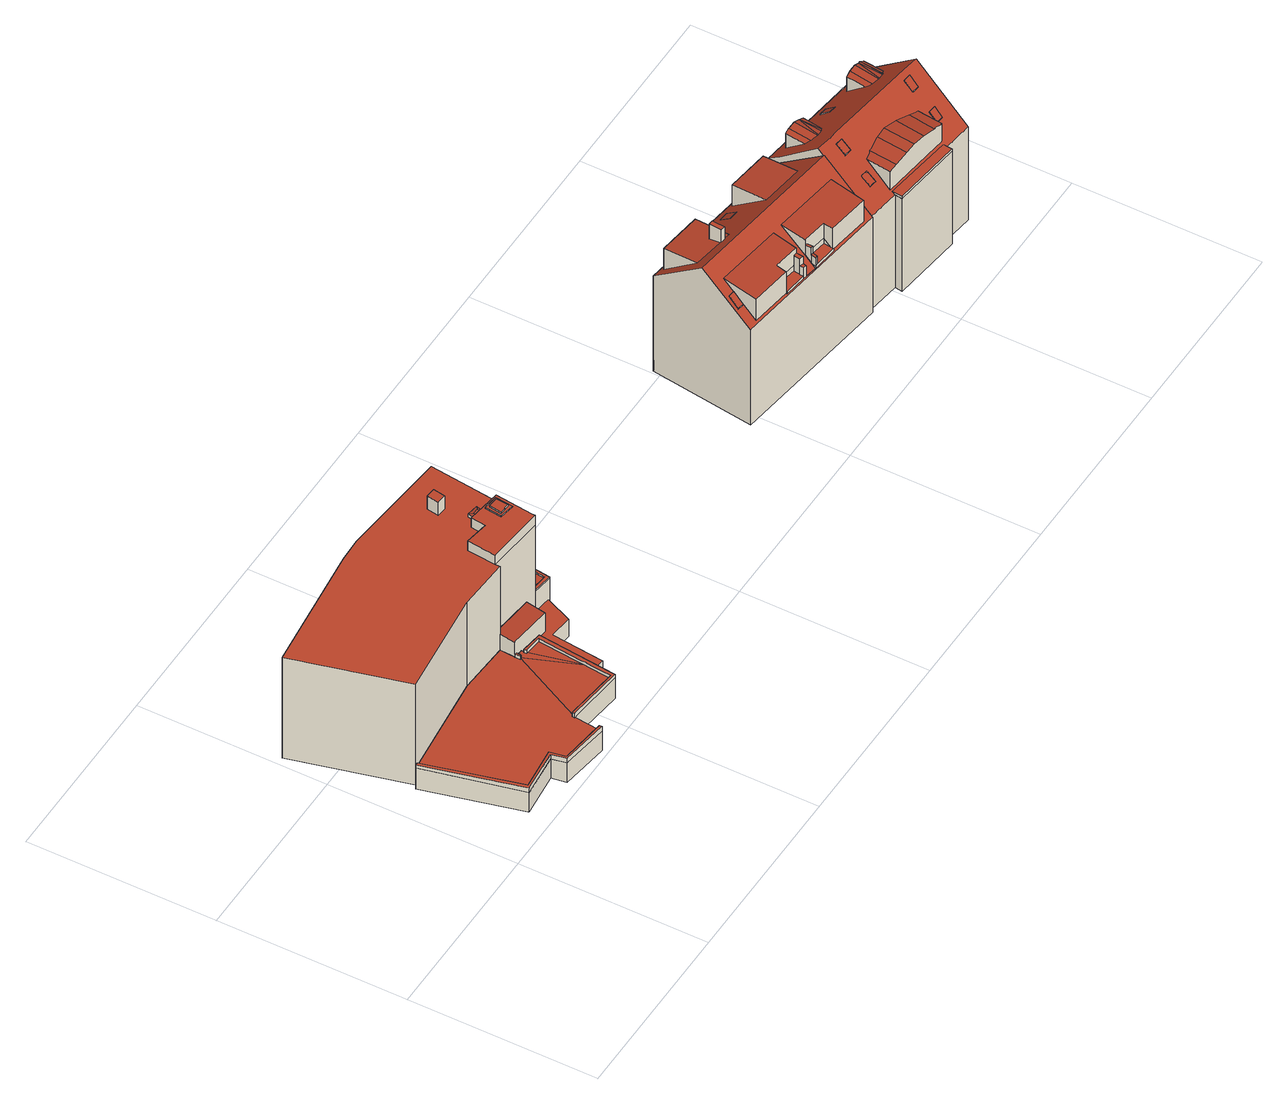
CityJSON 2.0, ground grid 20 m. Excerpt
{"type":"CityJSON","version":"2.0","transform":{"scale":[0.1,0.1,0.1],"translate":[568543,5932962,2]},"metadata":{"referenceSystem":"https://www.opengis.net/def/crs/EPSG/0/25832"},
"CityObjects":{
"building1":{"type":"Building","attributes":{"Grundfläche 2D":"245.428963","Grundhöhe NN":"2.152"},"children":["building1-1","building1-2","building1-3","building1-4","building1-5"],"geometry":[{"type":"Solid","lod":"3","boundaries":[[[[0,1,2,3,4,5,6,7,8,9,10,11,12,13,14,15]],[[16,17,18,19,20,21,22,23,24]],[[25,26,27,28,29]],[[29,30,31,32,33,34,35,27,26,25]],[[33,36,37,38,39,40,41,42,43,44,45,46,47,34]],[[27,35,34,47,46,48]],[[6,5,49,50]],[[8,7,6,50,51]],[[9,8,51,52]],[[1,0,53,54]],[[2,1,54,55]],[[3,2,55,56]],[[4,3,56,57]],[[19,18,17,58,59]],[[20,19,59,60]],[[49,5,22,21,20,60,61]],[[62,24,23,22,5,4,57]],[[16,24,62,63]],[[17,16,63,58]],[[28,15,14,29]],[[29,14,13,30]],[[11,10,33,32,31,30,13,12]],[[36,33,10,9]],[[36,9,52,64,37]],[[39,38,37,64,65]],[[66,41,40,39,65,67]],[[42,41,66,68]],[[43,42,68,69]],[[44,43,69,70]],[[71,46,45,44,70,72]],[[48,46,71,73]],[[0,15,28,27,48,73,53]],[[67,65,64,52,51,50,49,61,60,59,58,63,62,57,56,55,54,53,73,71,72,70,69,68,66]]]],"semantics":{"surfaces":[{"type":"RoofSurface"},{"type":"WallSurface"},{"type":"GroundSurface"}],"values":[[0,0,0,0,0,0,1,1,1,1,1,1,1,1,1,1,1,1,1,1,1,1,1,1,1,1,1,1,1,1,1,1,2]]}}]},
"building1-1":{"type":"BuildingInstallation","parents":["building1"],"geometry":[{"type":"MultiSurface","lod":"3","boundaries":[[[74,75,76,77,78,79,80,81,82]],[[9,10,33,83,77,76,75,8]],[[33,10,11,12,13,84,82,81,80,79,78,77,83,85,32]],[[84,7,74,82]],[[7,8,75,74]]],"semantics":{"surfaces":[{"type":"RoofSurface"},{"type":"WallSurface"}],"values":[0,1,1,1,1]}}]},
"building1-2":{"type":"BuildingInstallation","parents":["building1"],"geometry":[{"type":"MultiSurface","lod":"3","boundaries":[[[86,87,88,89,90,91,92,93,94]],[[17,18,89,88]],[[90,95,96,91]],[[21,22,93,92]],[[18,95,90,89]],[[92,91,96,21]],[[22,23,24,86,94,93]],[[24,16,87,86]],[[16,17,88,87]]],"semantics":{"surfaces":[{"type":"RoofSurface"},{"type":"WallSurface"}],"values":[0,1,1,1,1,1,1,1,1]}}]},
"building1-3":{"type":"BuildingInstallation","parents":["building1"],"geometry":[{"type":"MultiSurface","lod":"3","boundaries":[[[97,98,99,100,101,102,103,104,105,106,107]],[[102,101,45,108]],[[109,110,103,102,108]],[[104,103,110,111]],[[111,38,105,104]],[[38,39,106,105]],[[39,40,41,97,107,106]],[[41,42,98,97]],[[42,43,99,98]],[[43,44,100,99]],[[44,45,101,100]]],"semantics":{"surfaces":[{"type":"RoofSurface"},{"type":"WallSurface"}],"values":[0,1,1,1,1,1,1,1,1,1,1]}}]},
"building1-4":{"type":"BuildingInstallation","parents":["building1"],"geometry":[{"type":"MultiSurface","lod":"3","boundaries":[[[112,85,83,113,114,115]],[[33,116,113,83]],[[116,117,114,113]],[[32,85,112,115,114,117,34,118]]],"semantics":{"surfaces":[{"type":"RoofSurface"},{"type":"WallSurface"}],"values":[0,1,1,1]}}]},
"building1-5":{"type":"BuildingInstallation","parents":["building1"],"geometry":[{"type":"MultiSurface","lod":"3","boundaries":[[[119,120,121,122,123,124,125,126,127,128,129,130,131,132]],[[133,134,122,121]],[[134,135,25,136,124,123,122]],[[137,138,139,129,128,127,126,125,124,136,26,35]],[[139,47,140,130,129]],[[131,130,140,141]],[[141,46,48,119,132,131]],[[48,27,28,120,119]],[[120,28,29,133,121]]],"semantics":{"surfaces":[{"type":"RoofSurface"},{"type":"WallSurface"}],"values":[0,1,1,1,1,1,1,1,1]}}]},
"building2":{"type":"Building","attributes":{"Grundfläche 2D":"316.938329","Grundhöhe NN":"2.715"},"children":["building2-1","building2-2","building2-3","building2-4"],"geometry":[{"type":"MultiSurface","lod":"3","boundaries":[[[142,143,144,145,146,147,148,149],[150,151,152,153,154]],[[155,156,157,158,159,160,161,162,163,164,165,166,167]],[[166,165,142,149]],[[165,164,143,142]],[[164,163,144,143]],[[163,162,145,144]],[[168,146,145,162]],[[168,169,170,166,149,148,147,146]],[[160,159,171,172]],[[161,160,172,173]],[[162,161,173,174]],[[168,162,174,175]],[[176,177,166,170,169,168,175,178]],[[167,166,177,179]],[[155,167,179,180]],[[156,155,180,181]],[[157,156,181,182]],[[158,157,182,183]],[[159,158,183,171]],[[179,177,176,178,175,174,173,172,171,183,182,181,180]]],"semantics":{"surfaces":[{"type":"RoofSurface"},{"type":"WallSurface"},{"type":"GroundSurface"}],"values":[0,0,1,1,1,1,1,1,1,1,1,1,1,1,1,1,1,1,1,2]}}]},
"building2-1":{"type":"BuildingInstallation","parents":["building2"],"geometry":[{"type":"MultiSurface","lod":"3","boundaries":[[[184,185,186,187,188],[189,190,191,192]],[[151,186,185,184,153,152]],[[187,186,151,150]],[[188,187,150,154]],[[184,188,154,153]]],"semantics":{"surfaces":[{"type":"RoofSurface"},{"type":"WallSurface"}],"values":[0,1,1,1,1]}}]},
"building2-2":{"type":"BuildingInstallation","parents":["building2"],"geometry":[{"type":"MultiSurface","lod":"3","boundaries":[[[193,194,195,196]],[[193,196,192,191]],[[196,195,189,192]],[[194,193,191,190]],[[195,194,190,189]]],"semantics":{"surfaces":[{"type":"RoofSurface"},{"type":"WallSurface"}],"values":[0,1,1,1,1]}}]},
"building2-3":{"type":"BuildingInstallation","parents":["building2"],"geometry":[{"type":"MultiSurface","lod":"3","boundaries":[[[197,198,199,200]],[[201,200,199,202]],[[198,203,202,199]],[[204,201,202,203]],[[205,206,207,198,197,200]],[[207,208,203,198]],[[208,209,210,201,204,203]],[[210,205,200,201]]],"semantics":{"surfaces":[{"type":"RoofSurface"},{"type":"WallSurface"}],"values":[0,0,0,0,1,1,1,1]}}]},
"building2-4":{"type":"BuildingInstallation","parents":["building2"],"geometry":[{"type":"MultiSurface","lod":"3","boundaries":[[[211,212,213,214]],[[215,216,214,213]],[[216,217,211,214]],[[212,211,217,218]],[[213,212,218,215]]],"semantics":{"surfaces":[{"type":"RoofSurface"},{"type":"WallSurface"}],"values":[0,1,1,1,1]}}]},
"building3":{"type":"Building","attributes":{"Grundfläche 2D":"202.682772","Grundhöhe NN":"3.111"},"children":["building3-1","building3-2","building3-3","building3-4","building3-5","building3-6","building3-7","building3-8","building3-9"],"geometry":[{"type":"MultiSurface","lod":"3","boundaries":[[[219,220,221,222,223,224,225,226]],[[227,228,229,230],[231,232,233,234],[222,221,226,225,235,236]],[[237,228,227,238],[239,240,241,242,243,244,245,246,247],[248,249,250,251,252,253,254,255,256,257,245]],[[245,257,248]],[[241,240,239,258,259,260,261,262]],[[263,253,252,264,265,266]],[[267,232,231,268]],[[235,225,224]],[[236,223,222]],[[224,223,236,235]],[[242,262,261,269,243]],[[241,262,242]],[[239,247,270,258]],[[271,260,259,258,270,272,273]],[[260,271,274,269,261]],[[250,275,265,264,251]],[[265,275,276,277,266]],[[278,263,266,277,279,280]],[[278,254,253,263]],[[264,252,251]],[[233,232,267]],[[268,231,234]],[[268,234,233,267]],[[230,229,281,282]],[[238,227,230,282,283]],[[237,238,283,284]],[[229,228,237,284,281]],[[284,283,282,281]]],"semantics":{"surfaces":[{"type":"RoofSurface"},{"type":"WallSurface"},{"type":"GroundSurface"}],"values":[0,0,0,0,0,0,0,1,1,1,1,1,1,1,1,1,1,1,1,1,1,1,1,1,1,1,1,2]}}]},
"building3-1":{"type":"BuildingInstallation","parents":["building3"],"geometry":[{"type":"MultiSurface","lod":"3","boundaries":[[[285,286,287,288]],[[289,288,287,290,291]],[[288,289,248,257,285]],[[255,286,285,257,256]]],"semantics":{"surfaces":[{"type":"RoofSurface"},{"type":"WallSurface"}],"values":[0,1,1,1]}}]},
"building3-2":{"type":"BuildingInstallation","parents":["building3"],"geometry":[{"type":"MultiSurface","lod":"3","boundaries":[[[292,293,294,269,274,295,296,297,298,246]],[[247,246,298,297]],[[295,274,271]],[[296,295,271,273]],[[299,246,245]],[[294,293,299,245,244]],[[244,243,269,294]]],"semantics":{"surfaces":[{"type":"RoofSurface"},{"type":"WallSurface"}],"values":[0,1,1,1,1,1,1]}}]},
"building3-3":{"type":"BuildingInstallation","parents":["building3"],"geometry":[{"type":"MultiSurface","lod":"3","boundaries":[[[300,272,270,301]],[[301,270,247,297,298,302]],[[302,303,300,301]],[[300,303,304,296,273,272]]],"semantics":{"surfaces":[{"type":"RoofSurface"},{"type":"WallSurface"}],"values":[0,1,1,1]}}]},
"building3-4":{"type":"BuildingInstallation","parents":["building3"],"geometry":[{"type":"MultiSurface","lod":"3","boundaries":[[[305,306,307,308]],[[309,310,308,307]],[[305,308,310,311]],[[306,305,311,312]],[[312,309,307,306]]],"semantics":{"surfaces":[{"type":"RoofSurface"},{"type":"WallSurface"}],"values":[0,1,1,1,1]}}]},
"building3-5":{"type":"BuildingInstallation","parents":["building3"],"geometry":[{"type":"MultiSurface","lod":"3","boundaries":[[[256,313,314,315,276,275,316,289,291]],[[315,277,276]],[[313,256,255,254]],[[279,277,315,314]],[[250,249,316,275]],[[249,248,289,316]]],"semantics":{"surfaces":[{"type":"RoofSurface"},{"type":"WallSurface"}],"values":[0,1,1,1,1,1]}}]},
"building3-6":{"type":"BuildingInstallation","parents":["building3"],"geometry":[{"type":"MultiSurface","lod":"3","boundaries":[[[317,318,319,320]],[[319,318,321,322]],[[318,317,323,321]],[[317,320,324,323]],[[320,319,322,324]]],"semantics":{"surfaces":[{"type":"RoofSurface"},{"type":"WallSurface"}],"values":[0,1,1,1,1]}}]},
"building3-7":{"type":"BuildingInstallation","parents":["building3"],"geometry":[{"type":"MultiSurface","lod":"3","boundaries":[[[325,278,280,326]],[[314,290,287,326,280,279]],[[287,286,325,326]],[[278,325,286,255,256,313,254]]],"semantics":{"surfaces":[{"type":"RoofSurface"},{"type":"WallSurface"}],"values":[0,1,1,1]}}]},
"building3-8":{"type":"BuildingInstallation","parents":["building3"],"geometry":[{"type":"MultiSurface","lod":"3","boundaries":[[[327,303,302,328]],[[328,302,298,246,299]],[[299,293,327,328]],[[292,304,303,327,293]]],"semantics":{"surfaces":[{"type":"RoofSurface"},{"type":"WallSurface"}],"values":[0,1,1,1]}}]},
"building3-9":{"type":"BuildingInstallation","parents":["building3"],"geometry":[{"type":"MultiSurface","lod":"3","boundaries":[[[329,330,331,332]],[[333,332,331,219,226]],[[333,334,329,332]],[[220,330,329,334,221]],[[331,330,220,219]]],"semantics":{"surfaces":[{"type":"RoofSurface"},{"type":"WallSurface"}],"values":[0,1,1,1,1]}}]},
"building4":{"type":"Building","attributes":{"Grundfläche 2D":"177.972892","Grundhöhe NN":"3.440"},"children":["building4-1","building4-2","building4-3","building4-4","building4-5","building4-6","building4-7","building4-8"],"geometry":[{"type":"Solid","lod":"3","boundaries":[[[[335,336,337,338,339,340,341]],[[342,336,335,343]],[[344,342,343,345,346]],[[347,344,346,348]],[[349,350,351,347,348,352,353]],[[354,351,350,355,356]],[[357,358,359,360]],[[361,362,363,364,357,360,365,366,367,368],[350,349,353,352,348,346,345,343,335,341,340,369,370,371,372,356,355]],[[373,374,362,361,368,367,366,375,376,377]],[[369,340,339]],[[354,356,372]],[[339,338,337,336,342,344,347,351,354,372,371,370,369]],[[358,357,378,379]],[[359,358,379,380]],[[360,359,380,381]],[[365,360,381,382]],[[375,366,365,382,383]],[[376,375,383,384]],[[364,363,362,374,373,377,376,384,385]],[[357,364,385,378]],[[380,379,378,385,384,383,382,381]]]],"semantics":{"surfaces":[{"type":"RoofSurface"},{"type":"WallSurface"},{"type":"GroundSurface"}],"values":[[0,0,0,0,0,0,0,0,0,1,1,1,1,1,1,1,1,1,1,1,2]]}}]},
"building4-1":{"type":"BuildingInstallation","parents":["building4"],"geometry":[{"type":"MultiSurface","lod":"3","boundaries":[[[386,387,388,389,390,391]],[[392,390,389,393,394]],[[395,396,397]],[[392,394,395,397]],[[398,399,400]],[[400,397,396,398]],[[401,400,399,402]],[[386,391,403,404,387]],[[405,401,402]],[[405,406,407,403,391,390,392,397,400,401]]],"semantics":{"surfaces":[{"type":"RoofSurface"},{"type":"WallSurface"}],"values":[0,0,0,0,0,0,0,1,1,1]}}]},
"building4-2":{"type":"BuildingInstallation","parents":["building4"],"geometry":[{"type":"MultiSurface","lod":"3","boundaries":[[[408,409,410,411,412]],[[413,414,409,408,415,416]],[[417,418,419]],[[419,414,413,417]],[[418,420,419]],[[421,419,420,422]],[[411,410,423]],[[421,422,424]],[[414,419,421,424,423,410,409]]],"semantics":{"surfaces":[{"type":"RoofSurface"},{"type":"WallSurface"}],"values":[0,0,0,0,0,0,1,1,1]}}]},
"building4-3":{"type":"BuildingInstallation","parents":["building4"],"geometry":[{"type":"MultiSurface","lod":"3","boundaries":[[[425,426,427,428]],[[428,427,429,430]],[[427,426,431,429]],[[425,428,430,432]],[[426,425,432,431]]],"semantics":{"surfaces":[{"type":"RoofSurface"},{"type":"WallSurface"}],"values":[0,1,1,1,1]}}]},
"building4-4":{"type":"BuildingInstallation","parents":["building4"],"geometry":[{"type":"MultiSurface","lod":"3","boundaries":[[[433,434,435,436,437]],[[438,439,437,436]],[[439,440,434,433,437]],[[440,441,435,434]],[[441,438,436,435]]],"semantics":{"surfaces":[{"type":"RoofSurface"},{"type":"WallSurface"}],"values":[0,1,1,1,1]}}]},
"building4-5":{"type":"BuildingInstallation","parents":["building4"],"geometry":[{"type":"MultiSurface","lod":"3","boundaries":[[[442,443,444,445]],[[445,444,446,447]],[[442,445,447,448]],[[443,442,448,449]],[[444,443,449,446]]],"semantics":{"surfaces":[{"type":"RoofSurface"},{"type":"WallSurface"}],"values":[0,1,1,1,1]}}]},
"building4-6":{"type":"BuildingInstallation","parents":["building4"],"geometry":[{"type":"MultiSurface","lod":"3","boundaries":[[[450,451,452,453]],[[454,455,453,452]],[[452,451,456,454]],[[450,453,455,457]],[[457,456,451,450]]],"semantics":{"surfaces":[{"type":"RoofSurface"},{"type":"WallSurface"}],"values":[0,1,1,1,1]}}]},
"building4-7":{"type":"BuildingInstallation","parents":["building4"],"geometry":[{"type":"MultiSurface","lod":"3","boundaries":[[[458,459,460,461]],[[462,463,461,460]],[[458,461,463,464]],[[464,465,459,458]],[[460,459,465,462]]],"semantics":{"surfaces":[{"type":"RoofSurface"},{"type":"WallSurface"}],"values":[0,1,1,1,1]}}]},
"building4-8":{"type":"BuildingInstallation","parents":["building4"],"geometry":[{"type":"MultiSurface","lod":"3","boundaries":[[[466,467,468,469,470]],[[357,358,468,467]],[[358,359,469,468]],[[359,360,470,469]]],"semantics":{"surfaces":[{"type":"RoofSurface"},{"type":"WallSurface"}],"values":[0,1,1,1]}}]}
},
"vertices":[
[229,53,24],[243,52,24],[249,108,24],[273,105,24],[286,134,24],[266,137,24],[266,136,24],[252,137,24],[204,142,24],[204,137,24],[203,121,24],[205,121,24],[212,120,24],[213,120,24],[213,117,24],[235,114,24],[298,211,49],[278,214,49],[278,210,49],[274,180,49],[271,180,49],[266,140,49],[266,137,49],[286,134,49],[288,134,49],[214,114,29],[226,64,29],[229,53,29],[235,114,29],[213,117,29],[213,120,29],[212,120,29],[205,121,29],[203,121,29],[205,117,29],[226,61,29],[204,137,29],[149,140,29],[39,128,29],[36,128,29],[62,25,27],[62,24,27],[109,29,27],[112,13,27],[163,6,27],[163,9,27],[166,36,27],[167,39,27],[226,29,29],[266,137,2],[266,136,2],[204,142,2],[204,137,2],[229,53,2],[243,52,2],[249,108,2],[273,105,2],[286,134,2],[278,214,2],[274,180,2],[271,180,2],[266,140,2],[288,134,2],[298,211,2],[149,140,2],[36,128,2],[62,24,2],[62,25,2],[109,29,2],[112,13,2],[163,6,2],[166,36,2],[163,9,2],[226,29,2],
[252,137,49],[204,142,49],[204,137,49],[203,121,48],[205,121,48],[212,120,48],[213,120,48],[231,118,48],[249,116,48],[203,121,33],[249,116,24],[205,121,33],
[288,134,51],[298,211,51],[278,214,51],[278,210,51],[295,208,51],[286,138,51],[266,140,51],[266,137,51],[286,134,51],[295,208,49],[286,138,49],
[62,24,33],[109,29,33],[112,13,33],[163,6,33],[163,9,33],[114,15,33],[111,32,33],[65,27,33],[39,128,33],[36,128,33],[62,25,33],[114,15,27],[112,29,27],[111,32,27],[65,27,27],
[205,120,33],[203,115,33],[204,115,33],[205,117,33],[203,115,28],[204,115,29],[205,120,29],
[226,29,33],[235,114,33],[212,117,33],[212,114,33],[213,114,33],[231,112,33],[226,64,33],[226,61,33],[225,53,33],[225,52,33],[223,32,33],[165,39,33],[165,36,33],[166,36,33],[212,117,29],[212,114,29],[213,114,29],[231,112,29],[225,53,29],[225,52,29],[223,32,29],[165,39,27],[165,36,27],
[234,185,149],[232,169,149],[207,173,149],[204,142,149],[266,136,149],[266,137,149],[266,140,149],[271,180,149],[249,162,149],[251,180,149],[254,180,149],[267,178,149],[265,159,149],[283,255,137],[166,266,137],[141,265,137],[5,250,137],[36,128,137],[149,140,137],[204,137,137],[204,142,137],[207,173,137],[232,169,137],[234,185,137],[271,180,137],[274,180,137],[266,136,137],[266,137,137],[266,140,137],[36,128,7],[149,140,7],[204,137,7],[204,142,7],[266,136,7],[266,140,7],[271,180,7],[266,137,7],[274,180,7],[283,255,7],[166,266,7],[141,265,7],[5,250,7],
[267,178,150],[254,180,150],[251,180,150],[249,162,150],[265,159,150],[264,176,150],[263,163,150],[252,164,150],[254,177,150],
[252,164,152],[263,163,152],[264,176,152],[254,177,152],
[243,189,141],[243,185,141],[246,189,142],[244,194,141],[256,192,141],[252,189,142],[255,184,141],[255,188,141],[244,194,137],[243,189,137],[243,185,137],[255,184,137],[255,188,137],[256,192,137],
[242,217,154],[244,230,154],[234,231,154],[232,218,154],[234,231,137],[232,218,137],[242,217,137],[244,230,137],
[635,168,166],[640,168,166],[639,156,168],[647,154,168],[653,193,163],[606,199,163],[601,161,168],[634,156,168],[588,148,180],[767,124,180],[775,180,134],[596,204,134],[748,141,168],[702,147,168],[707,186,136],[753,180,136],[606,199,136],[653,193,136],[760,69,134],[581,93,134],[682,120,167],[683,120,167],[755,110,167],[750,73,136],[705,79,136],[705,78,135],[677,81,135],[678,85,138],[679,93,145],[661,84,135],[636,87,135],[636,88,136],[592,94,136],[597,131,167],[670,121,167],[666,95,145],[665,87,139],[665,87,138],[664,83,135],[679,93,164],[681,93,164],[706,89,164],[705,79,163],[750,73,163],[666,95,164],[592,94,163],[636,88,163],[638,99,164],[707,186,163],[753,180,163],[705,79,138],[679,93,158],[706,89,145],[681,93,158],[681,93,145],[705,81,138],[636,88,138],[636,91,138],[638,99,145],[666,95,158],[662,95,145],[662,95,158],[775,180,11],[596,204,11],[581,93,11],[760,69,11],
[664,83,149],[665,87,149],[661,88,149],[661,84,149],[661,84,138],[661,88,138],[661,87,138],
[680,85,138],[680,81,138],[705,78,138],[706,89,138],[681,93,138],[679,93,138],[678,86,138],[677,81,138],
[681,86,158],[678,86,158],[678,86,149],[681,86,149],[681,86,138],
[690,171,151],[692,183,141],[682,184,141],[680,172,151],[682,184,140],[680,172,150],[690,171,150],[692,183,140],
[666,95,138],[662,95,138],[638,99,138],[636,87,138],
[593,108,149],[595,119,158],[588,120,158],[586,109,149],[595,119,157],[588,120,157],[593,108,148],[586,109,148],
[665,87,158],[661,88,158],
[680,81,149],[677,81,149],
[639,154,185],[640,168,185],[635,168,185],[634,155,185],[634,155,169],[639,154,169],
[865,92,163],[861,63,163],[863,63,163],[870,62,161],[872,62,161],[875,88,161],[872,89,161],[846,65,166],[850,97,166],[832,67,167],[847,98,166],[836,101,167],[820,68,166],[824,101,166],[810,100,163],[808,100,163],[805,70,163],[822,101,166],[814,100,164],[795,71,161],[806,99,162],[799,98,161],[795,66,134],[794,58,134],[869,49,134],[870,56,134],[786,128,185],[768,131,185],[767,124,179],[760,71,134],[903,52,134],[911,111,185],[894,114,185],[794,127,185],[872,62,138],[870,62,138],[863,63,138],[795,71,138],[775,180,142],[774,175,146],[919,171,134],[776,189,134],[776,186,137],[795,66,14],[794,58,14],[869,49,14],[870,56,14],[903,52,14],[919,171,14],[776,189,14],[760,71,14],
[879,157,161],[877,145,161],[880,142,162],[881,140,164],[885,166,164],[880,166,161],[892,165,166],[887,138,165],[888,137,166],[890,137,165],[896,138,164],[898,164,164],[897,138,164],[900,140,162],[900,164,164],[905,163,161],[903,141,161],[880,166,142],[879,157,150],[905,163,142],[900,164,142],[898,164,142],
[791,152,164],[794,177,164],[790,178,161],[787,156,161],[788,156,161],[798,149,166],[802,176,166],[792,152,164],[794,151,165],[800,149,165],[806,150,164],[809,175,164],[810,152,162],[815,174,161],[812,153,161],[790,178,142],[815,174,142],
[850,161,151],[852,172,141],[844,173,141],[843,162,151],[844,173,140],[843,162,150],[852,172,140],[850,161,150],
[786,84,148],[789,83,148],[790,93,156],[782,94,156],[781,84,148],[782,94,155],[781,84,147],[789,83,147],[790,93,155],
[889,71,149],[891,80,157],[882,81,157],[881,72,149],[882,81,156],[881,72,148],[889,71,148],[891,80,156],
[792,111,172],[793,121,180],[785,122,180],[784,112,172],[785,122,179],[784,112,171],[793,121,179],[792,111,171],
[892,98,172],[894,108,181],[885,109,181],[884,99,172],[885,109,180],[884,99,171],[892,98,171],[894,108,180],
[864,61,137],[795,70,137],[794,58,137],[869,49,137],[870,60,137]
]}
